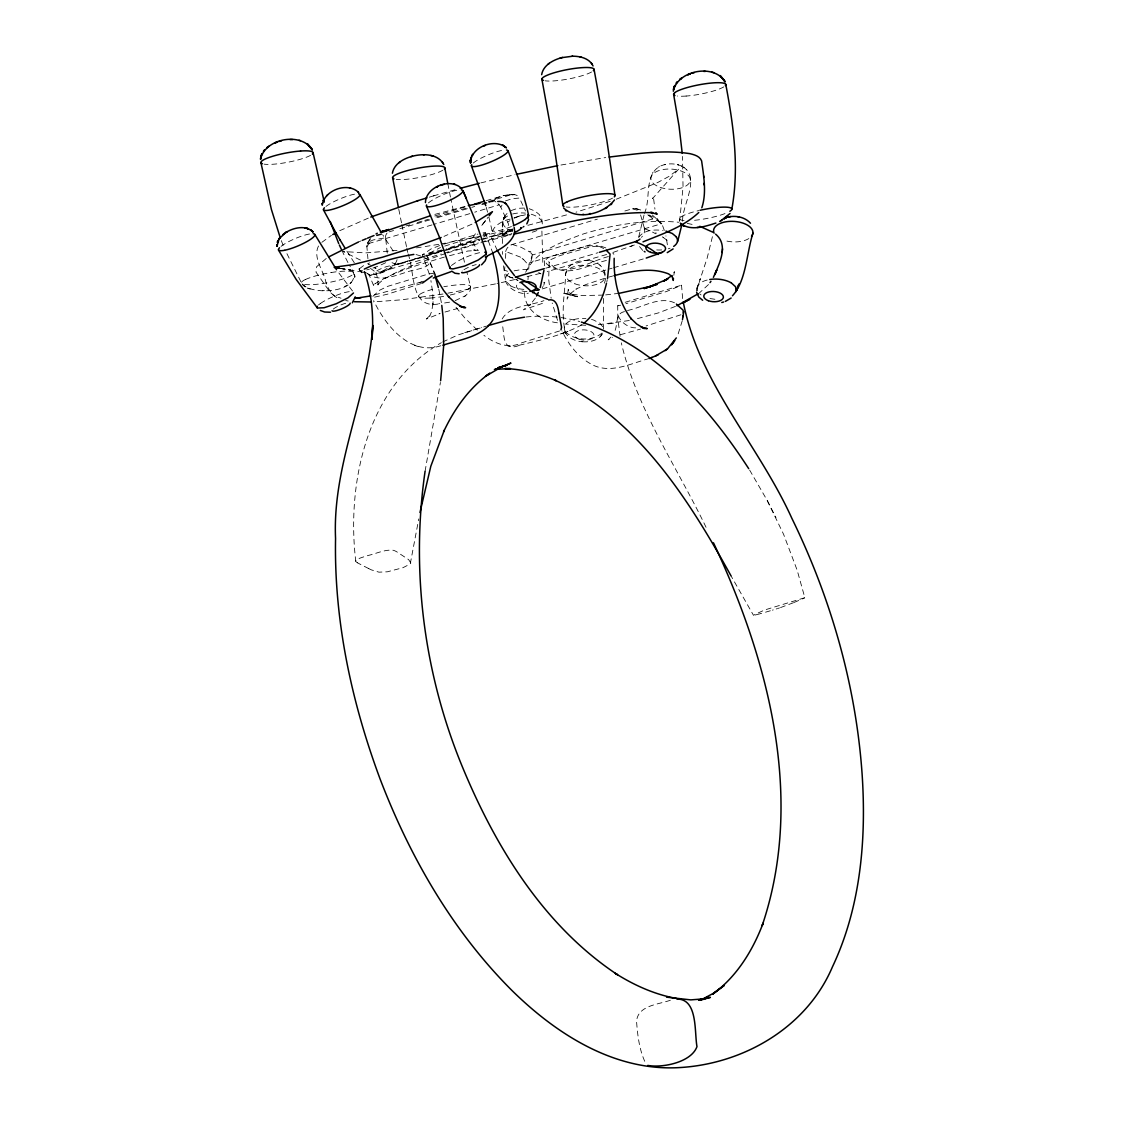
<?xml version="1.0" encoding="UTF-8"?>
<svg xmlns="http://www.w3.org/2000/svg" width="1124" height="1124" viewBox="0 0 1124 1124"><rect width="100%" height="100%" fill="white"/><g stroke="black" fill="none" stroke-linecap="round" stroke-linejoin="round"><path stroke-width="0.75" stroke-dasharray="5 3.75" d="M696.529 290.933L700.322 278.892L696.655 288.882M507.036 213.462C499.098 221.512 503.608 234.509 502.217 244.456M541.894 231.066L542.906 265.362M397.095 259.7C393.639 270.87 378.718 274.509 368.265 275.071M603.419 298.436L603.504 329.037M544.662 260.754L544.283 267.217M605.836 247.912L599.851 245.763L590.016 246.985L560.061 255.555L549.257 260.276L548.667 279.398L551.139 298.225M433.063 301.569L432.881 304.983L432.824 293.519L430.913 280.55M696.95 288.166L696.936 288.643A19.094 9.933 3.3 0 0 696.992 289.43L697.428 290.863M502.835 222.145L502.414 229.254M542.316 223.943L541.81 219.082L539.295 214.558L535.01 211.045L529.235 208.713M529.081 264.224L528.547 271.193M366.789 245.51L367.927 258.773M528.182 276.757L527.985 279.764M505.449 258.38L505.926 251.607L520.061 256.96A84.286 41.251 74.2 0 1 521.044 257.522L522.14 258.211M504.676 269.479L504.873 266.711M432.951 303.719L431.63 311.601L429.593 316.35L430.534 314.804L426.361 319.033L440.074 313.512L438.88 313.905M604.389 283.164C608.815 271.811 599.359 260.445 587.838 260.529L589.116 260.67M673.81 275.338L674.386 271.657L673.164 274.186M425.083 471.307L440.411 382.469M624.494 311.615C614.097 313.596 618.734 326.606 613.535 333.308M483.194 234.396L485.259 232.612L481.957 233.033M368.827 568.632L370.639 569.531A52.702 20.85 -2.7 0 0 371.384 569.882L378.985 572.172L387.344 571.807L402.968 567.704L410.246 563.967L418.746 518.951M416.063 254.572C432.122 258.885 435.691 265.868 414.798 269.83C399.498 273.09 381.148 284.555 366.733 273.062M618.242 315.633C620.799 322.728 629.96 329.192 637.94 327.646M667.389 244.765L665.928 235.857M502.175 318.949C510.099 305.391 530.247 305.854 543.904 300.67M606.763 282.152L607.255 279.764M410.836 562.984L408.644 559.626L397.067 551.996A45.185 17.886 -2.7 0 0 395.999 551.378L394.749 550.774A7.081 2.796 -2.7 0 0 392.599 550.156C384.239 549.608 376.357 553.584 368.377 555.425C364.921 556.506 361.394 557.462 358.078 558.951C357.179 559.443 355.844 559.907 355.746 561.087C346.332 481.873 367.436 385.363 441.325 342.68M644.375 213.504C651.203 198.976 643.785 176.047 659.465 166.535C666.377 163.092 674.948 162.938 681.945 166.268L680.877 165.776M712.419 236.7L707.122 258.197L699.943 279.862M682.282 320.677L677.856 334.896M644.038 215.035L638.741 236.855M682.633 221.231C681.678 205.172 702.331 176.117 681.172 165.902M544.761 282.25L543.721 285.384M532.13 255.429L531.174 258.38M664.312 230.364L661.811 223.648A8.781 5.395 21.1 0 0 657.807 220.908L652.679 218.941L532.242 255.05M429.312 273.989L422.427 254.769L431.166 248.882L440.425 245.271M525.653 272.261C535.783 250.821 561.002 242.405 581.628 234.509C612.833 224.491 646.033 219.278 678.798 222.257M433.766 274.087L432.487 273.272L426.642 274.523L387.415 286.437L379.631 290.217L372.297 296.862M638.657 237.445C643.813 229.718 654.646 229.422 663.034 230.476M582.639 341.766C590.03 342.286 599.022 340.446 602.647 333.238M367.45 242.953L370.4 238.302M318.513 246.001C312.528 257.705 323.6 270.589 325.89 282.026C328.18 289.205 332.437 296.806 340.165 298.998M435.859 275.506L426.446 254.727L440.482 247.505M483.91 234.438L489.418 233.385L483.545 236.995M653.03 172.211L652.356 173.363M366.789 246.858L370.47 241.534M502.035 205.088L500.812 207.097L508.484 224.041L507.402 230.954L501.908 235.9L481.311 242.096M495.951 201.983L494.012 200.648L495.038 199.229M494.012 200.648L486.608 202.882M535.361 298.085L529.797 305.292L530.767 304.211L523.348 309.845L545.8 302.23M475.424 233.764L472.586 237.895C472.122 241.449 476.632 250.231 478.388 250.427L467.865 251.017L445.75 256.665M481.831 225.404L488.153 217.143M542.218 287.603L543.061 286.494M359.568 268.622L365.483 264.168M600.188 336.75L601.972 334.587M602.014 333.013C592.151 341.499 574.575 340.909 565.302 331.721M708.499 284.541L699.451 292.886M369.656 239.735L370.541 238.836M610.964 337.116L608.154 339.827L612.664 337.453M451.384 265.531L456.85 261.723A19.094 3.808 -22.9 0 1 457.988 261.077L458.718 260.684A19.853 3.962 -22.9 0 1 483.25 252.169M318.499 304.969L320.368 303.466M620.083 336.343L617.821 318.359L617.708 305.812L619.717 304.702M682.633 298.548L681.537 285.187L666.602 291.481L625.956 303.691M321.843 242.334L331.425 235.366M495.67 198.653L496.611 198.035A63.731 31.022 70.9 0 1 497.426 197.627L504.381 195.393L513.57 194.438M804.7 597.842L803.393 598.474M508.694 273.455C497.328 282.981 518.782 296.174 528.336 293.153M455.122 300.656L465.715 295.64L470.394 290.329L470.591 286.634L466.867 272.163M368.503 264.154L369.318 262.721M382.806 270.926L391.208 266.163M382.68 271.01L381.809 271.615A14.879 13.01 79 0 1 379.547 272.036L374.376 271.249L370.456 268.355M464.605 296.385L465.715 295.64M581.993 324.71C562.084 335.711 539.014 340.403 517.054 345.785M326.241 258.478L316.518 266.824L316.027 272.149L329.894 292.015L334.488 295.991L341.05 298.211M507.809 222.018L509.931 220.669M502.849 235.436L512.572 229.956A134.501 64.813 75.4 0 0 510.605 230.701L501.782 235.647M479.288 236.911L469.916 241.281L446.256 248.615M658.327 167.195L659.465 166.535M608.449 256.553C589.383 261.316 565.442 278.316 547.093 264.337C539.59 255.907 561.578 255.092 566.44 252.029C577.567 249.767 589.454 242.7 600.806 247.013M442.687 341.963L458.03 334.938L486.495 326.072M505.463 200.929L512.066 198.709L519.414 198.049L525.512 210.961M302.103 283.838C313.807 297.551 369.656 290.863 349.494 265.475M514.075 218.309L517.349 216.834M339.729 230.701L370.751 217.044M559.541 330.962L521.62 342.848C508.736 349.325 494.49 343.551 483.896 335.289M680.947 314.762L646.117 325.946M471.939 224.14L444.008 236.363M511.027 210.61L517.658 208.319L525.245 208.01L523.489 207.898M344.632 286.451L346.529 285.58M511.055 244.835L591.069 221.007M358.345 242.067L360.93 240.943M802.283 598.952L802.662 598.783A48.501 2.613 -18.2 0 0 803.393 598.474M794.12 602.45L801.904 599.12M675.482 306.388L658.383 312.908L635.06 319.286M793.418 602.745L780.014 607.761M479.358 239.033L447.24 249.247M625.183 302.3L681.537 285.187M510.17 219.11C492.003 222.664 481.311 242.039 511.926 233.876M421.388 283.515L387.373 294.221L372.227 297.705M613.114 252.394L636.577 244.231M630.143 246.606L632.391 245.777M606.412 260.487C588.498 264.421 562.745 281.028 548.681 261.625M514.089 217.649L525.456 214.782M627.501 310.491C642.661 307.456 659.366 295.837 674.611 302.848M610.234 201.294L576.022 212.183M616.317 199.201L657.47 182.636L669.328 176.229L678.741 168.993L652.51 198.639L653.339 196.658L654.941 209.162M445.792 253.448L417.819 263.241L398.121 271.432L383.621 279.244L377.636 284.569L378.788 283.051L377.945 285.032L377.847 279.553L374.728 267.231L376.006 268.439L373.604 266.767M447.38 252.928L481.213 242.728M421.612 281.927L372.213 295.584M606.623 254.488L547.219 271.587M419.168 282.7L424.872 280.874M649.321 358.5C631.548 363.15 611.653 373.814 593.36 365.272C579.085 358.261 568.758 345.11 562.028 330.976M779.466 607.943L778.103 608.379M444.753 246.072L453 243.501M777.471 608.576L776.206 608.969M443.629 244.245L478.023 234.073M433.372 195.927L458.592 188.762M514.132 270.842L521.873 269.493L529.559 269.802M429.34 197.164L434.131 195.702M620.35 334.727L640.455 329.107M464.746 332.648L481.704 327.491M772.399 610.149L773.242 609.882M500.784 207.069L499.182 204.807L474.735 212.183M453.042 243.487L477.855 236.152M467.303 208.699L435.873 218.07M471.771 207.35L474.735 206.465M469.818 213.644L433.639 224.435M604.754 278.288L585.857 284.555L575.881 289.205L576.612 288.756L569.334 294.446L567.1 299.195L568.224 289.332L569.475 293.195L568.997 292.605L575.291 296.146M486.313 200.634L503.707 195.534L514.68 194.578L512.291 194.508M770.347 610.768L762.367 613.128M434.777 215.963L466.516 206.549M405.961 225.952L409.712 224.842M417.229 222.608L423.495 220.754M424.746 220.388L428.497 219.278M436.014 217.044L466.067 208.137M488.603 201.449L511.139 194.761M429.86 219.854L396.603 229.647M431.995 224.926L367.056 244.006A7.25 6.477 79.3 0 0 366.803 245.51M452.775 247.73L394.229 265.053L479.526 239.777M480.735 239.426L513.612 229.647M400.762 263.761L442.505 251.383M445.497 250.497L479.779 240.325M482.772 239.44L512.586 230.603M381.809 271.615L441.212 253.982M444.191 253.111L478.346 242.967M594.835 219.897L597.336 219.152M624.874 210.975L633.557 208.488M545.758 268.2L597.94 252.731M444.978 312.036L457.454 308.538L456.218 308.805M542.274 288.896L612.074 268.186M613.563 267.751L643.265 258.942M389.002 231.881L393.555 230.546M441.69 249.964L422.427 254.769M442.659 250.596L426.446 254.712M434.833 214.403L466.769 205.973M444.444 257.045C420.741 264.323 396.126 270.631 374.896 283.838L375.767 283.192L373.561 285.412L368.911 274.453L366.382 272.879M566.538 214.909L527.03 225.545M761.608 613.339L760.498 613.662M608.674 277.15L612.622 276.026M760.091 613.774L753.853 615.362M484.416 241.843L510.451 234.958M620.574 305.208L617.722 305.826M480.875 182.875L514.961 174.67M395.269 264.758L400.439 263.789L399.568 263.887A134.501 65.473 71.1 0 0 391.208 266.149M540.433 273.343L524.416 277.291M512.951 228.973L482.842 235.801M670.368 1000.234C658.425 1004.603 638.334 1005.179 636.535 1020.985C637.547 1035.316 639.331 1050.378 645.696 1063.388M664.172 164.75L665.422 164.441M514.736 279.581L496.991 283.585M495.473 283.908L447.83 293.195M449.558 302.173L441.311 303.522M479.808 236.433L441.648 243.824M440.819 345.728C409.839 356.125 385.363 325.215 373.66 300.67M629.299 320.509L597.94 324.78M560.96 165.031L605.738 157.529M438.739 244.33L422.722 246.943M442.926 294.024L402.055 299.771L373.365 301.92M416.456 247.87L421.163 247.168M619.324 293.28L604.895 294.994M608.435 323.838L615.98 322.841M397.025 250.413L365.595 252.914L344.52 251.607M518.782 345.588C502.077 351.686 504.62 335.781 502.33 324.358M526.102 316.996C544.044 315.071 562.309 316.617 579.675 321.534M488.42 202.053L495.796 201.491M408.096 253.869C415.248 272.823 409.543 310.631 440.369 303.592M438.796 303.705L439.737 303.635M603.419 295.092L582.541 295.57L562.731 293.181L577.497 296.666L568.365 294.474L577.455 296.75L572.833 295.472M509.2 194.621L510.422 194.55M510.984 194.522L512.235 194.452M322.743 290.695L324.415 290.638M368.995 275.183L371.805 275.127M585.745 325.272L565.091 324.049M507.486 345.813L510.451 346.066M714.906 299.265L709.694 298.492M588.906 260.642C579.647 259.265 567.55 263.367 565.681 273.638C565.035 293.294 560.258 314.565 565.864 333.645C569.475 338.647 575.657 341.092 581.628 341.682M581.319 341.654L582.822 341.78M340.066 268.355L351.053 270.167L340.909 268.481M340.488 268.425L361.998 272.05M366.171 272.809L361.155 271.882L365.356 272.668M687.186 223.395L693.958 224.772M345.644 300.53L348.229 301.021M635.945 208.558L643.631 210.876M512.193 244.4L521.227 247.35L529.292 251.678A12.055 5.803 73.5 0 1 529.615 251.902L529.854 252.085M632.391 208.755L638.91 210.708M557.392 322.799C540.784 320.705 523.25 309.311 524.571 290.596M591.505 319.441L592.348 319.666A19.094 9.947 3.2 0 1 593.697 320.073L600.019 323.291L603.209 327.407M678.32 164.877L677.379 164.638L678.587 164.947M394.173 263.747L396.322 264.196A14.457 12.659 78.3 0 0 398.739 264.182M509.622 277.052L513.176 278.288M509.748 277.094L511.645 277.488A14.457 11.788 -68.2 0 0 512.783 277.572M593.079 261.541L593.964 261.836L592.812 261.442M414.349 345.293L418.311 346.599M648.984 214.923L656.261 218.815A5.732 2.318 64.3 0 1 656.627 219.082M515.607 279.314L518.066 280.48L516.183 279.539M600.82 247.027L603.728 248.629M360.467 260.122L342.497 251.144L343.986 251.888M367.576 263.69L370.527 265.166M368.7 568.575L358.584 563.419A51.549 20.387 -2.7 0 1 357.924 563.054L357.601 562.871M538.663 272.514L541.023 273.933M655.671 232.78L656.472 233.216M510.746 286.058L505.617 280.86L503.454 265.587M652.299 214.993L661.811 223.648L529.544 262.749A7.25 5.789 -70.5 0 0 529.053 264.224M648.787 215.597L650.023 216.454M683.252 166.956L684.193 167.574M662.359 236.841L663.076 237.333M663.146 237.389L667.277 240.41M701.039 294.924L699.76 293.912M361.914 272.837L356.758 266.472M642.717 250.427L639.022 245.917M477.321 330.133L464.563 317.685L454.208 305.096M656.627 219.11L657.428 219.84M492.256 230.827L492.186 230.757A19.122 3.611 -22.6 0 1 492.017 230.462M599.893 265.025L600.188 265.292M650.922 217.213L652.679 218.941M657.456 219.868L662.949 225.812M530.795 252.914L532.369 254.628M612.735 252.998L613.887 254.291M656.88 218.323L658.144 219.587M523.236 259.152L528.898 265.559M686.75 169.696L686.483 169.387M303.171 285.159L302.525 284.428L303.002 284.962M352.486 290.961L337.537 271.207M393.147 250.975L382.68 234.747M354.313 262.777L346.375 250.315M749.638 470.071L767.256 500.545L783.597 534.336L797.141 570.135L804.84 597.715L764.699 609.981A51.606 2.782 -18.2 0 0 764.194 610.206L755.918 613.971A52.645 2.838 -18.2 0 0 755.483 614.182L753.487 615.306L731.036 575.881M300.839 281.702L284.836 249.458M347.948 262.552L342.75 252.338M497.314 250.399L489.418 233.385M767.256 500.545L775.981 517.714M564.641 331.285L565.864 333.645M706.055 527.297C676.746 466.432 636.901 409.431 621.319 342.848M485.259 232.612L492.649 252.619M281.337 240.648L283.599 246.535M557.56 320.368L552.193 303.016M430.295 262.693L435.072 275.773M679.598 221.4L683.041 187.16L682.493 156.461M354.636 275.113L354.819 276.335L354.327 274.144M640.582 214.979L644.347 228.06M486.242 207.35L488.069 213.911M488.912 217.227L492.017 230.462M464.451 262.229L450.836 199.032M406.818 248.067L407.773 252.422M406.495 246.606L401.83 224.463M398.781 209.331L401.493 222.777M447.802 183.549L450.499 197.318M604.684 272.12L604.782 272.64M438.782 289.163L441.591 303.789M387.246 253.139L385.63 237.74L373.013 240.002A84.286 40.787 74.3 0 0 372.199 240.367L371.327 240.817A10.706 5.1 81.5 0 0 370.414 241.337M502.414 251.523L502.583 254.333M694.548 220.29A26.597 4.707 -10.8 0 0 702.247 219.292A26.92 4.763 -10.8 0 0 708.893 218.07A26.484 4.693 -10.8 0 0 728.029 212.267M680.737 217.143A26.597 4.707 -10.8 0 1 698.791 210.567M684.109 220.571A26.498 4.693 -10.8 0 1 680.722 217.171M686.286 96.046A26.484 4.693 -10.8 0 1 677.252 96.018M723.828 86.843A26.597 4.707 -10.8 0 1 722.015 87.827A26.484 4.693 -10.8 0 1 702.879 93.629A26.92 4.763 -10.8 0 1 696.248 94.852A26.597 4.707 -10.8 0 1 686.104 96.06M469.059 288.461A26.597 4.707 -10.8 0 0 470.478 286.269A26.484 4.693 -10.8 0 0 449.263 285.847A26.597 4.707 -10.8 0 0 443.825 286.746M443.643 296.357A26.597 4.707 -10.8 0 1 435.733 297.551A26.92 4.763 -10.8 0 1 429.832 298.071M419.772 294.362A26.597 4.707 -10.8 0 1 435.044 288.671M450.176 295.022A26.484 4.693 -10.8 0 0 466.053 290.104A26.92 4.763 -10.8 0 0 469.059 288.461M429.916 298.057A26.484 4.693 -10.8 0 1 419.969 294.348M442.828 170.188A26.92 4.763 -10.8 0 1 440.327 171.508A26.484 4.693 -10.8 0 1 420.573 177.241A26.597 4.707 -10.8 0 1 410.007 178.941A26.92 4.763 -10.8 0 1 404.092 179.475A26.484 4.693 -10.8 0 1 396.252 179.376M305.25 279.567A26.639 4.721 -10.8 0 0 301.682 282.068A26.92 4.763 -10.8 0 0 301.654 282.349M331.144 272.528A26.639 4.721 -10.8 0 1 341.218 271.32A26.498 4.693 -10.8 0 1 352.655 274.678A26.639 4.721 -10.8 0 1 324.19 283.318A26.498 4.693 -10.8 0 1 302.145 283.571M305.405 279.567A26.498 4.693 -10.8 0 1 324.555 273.764A26.92 4.763 -10.8 0 1 331.13 272.556M310.575 155.323A26.639 4.721 -10.8 0 1 283.501 163.008A26.498 4.693 -10.8 0 1 264.14 164.146M612.524 198.133A26.639 4.721 -10.8 0 1 584.115 206.029A26.498 4.693 -10.8 0 1 566.074 206.957M591.575 71.978A26.639 4.721 -10.8 0 1 563.166 79.874A26.498 4.693 -10.8 0 1 545.126 80.802M357.713 562.829A11.409 4.51 -2.7 0 1 355.549 561.115M670.03 248.207A19.853 10.144 2.8 0 1 668.33 248.769M661.699 249.921A19.853 10.144 2.8 0 1 656.121 249.893M748.823 238.569A19.712 10.256 3.3 0 1 723.505 240.143M697.119 288.18A19.853 10.327 3.3 0 1 707.853 279.862M565.498 331.692A19.853 10.341 3.2 0 1 585.941 318.612M531.202 214.234A19.726 10.102 2.7 0 1 542.189 224.955M536.893 230.504A19.726 10.102 2.7 0 1 529.783 232.696M512.811 231.46A19.726 10.102 2.7 0 1 508.638 215.429M512.586 213.996A19.726 10.102 2.7 0 1 525.414 213.124M544.044 282.391A19.853 10.158 2.7 0 1 543.693 283.009M523.882 289.36A19.853 10.158 2.7 0 1 510.886 285.988M526.917 291.622A9.835 5.03 2.7 0 1 517.728 288.699A9.835 5.03 2.7 0 1 518.361 283.36M644.572 227.961A8.95 7.236 -66.9 0 1 641.453 237.361M644.431 228.762A146.71 72.372 74.6 0 1 655.713 233.792M505.674 251.579A7.587 6.154 -67.2 0 1 511.083 245.158M633.585 208.825A7.587 6.238 -65.6 0 1 639.387 210.708M532.102 256.651A8.795 1.546 -67.2 0 1 530.626 262.089M522.112 258.394A10.706 5.648 81 0 1 523.18 259.377M529.938 251.34A17.352 9.61 81.8 0 1 530.949 252.071M647.761 214.839A63.731 29.856 71.2 0 1 648.787 215.471M650.009 216.075A16.748 7.728 70.6 0 1 650.922 216.806M509.762 276.757A8.95 7.39 -66.4 0 1 504.325 269.549M504.817 270.308A146.724 68.845 71.2 0 1 507.57 271.32M512.404 194.831A7.587 6.533 76.5 0 1 519.569 197.922M517.307 216.707A146.71 70.798 74.8 0 1 525.358 214.923M385.349 237.698A7.587 6.632 76.9 0 1 388.454 231.839M498.016 203.711A8.781 0.983 46.4 0 1 499.154 204.765M367.45 244.105A8.795 6.632 -58.7 0 1 369.951 240.143M495.122 199.384A16.748 8.191 70.1 0 1 495.712 198.751M394.201 263.423A8.95 7.713 77.6 0 1 392.023 262.651M325.974 206.451A19.726 3.709 -22.7 0 1 356.575 193.89M385.63 262.707A19.853 3.723 -22.7 0 1 366.677 269.886M362.462 270.603A19.853 3.723 -22.7 0 1 359.75 268.552M281.056 246.367A19.712 3.92 -23 0 1 310.463 233.848M320.509 303.438A19.853 3.948 -23 0 1 351.306 291.552M333.266 309.072A9.835 1.953 -23 0 1 346.993 302.946M428.399 202.938A19.712 3.934 -22.9 0 1 459.463 189.872M462.076 271.165A9.835 1.967 -22.9 0 1 462.273 270.996M463.959 269.732A9.835 1.967 -22.9 0 1 469.27 266.964M472.15 265.812A9.835 1.967 -22.9 0 1 476.211 264.618M473.19 163.106A19.726 3.723 -22.6 0 1 504.381 150.04M511.434 226.528A19.853 3.751 -22.6 0 1 492.424 230.785M511.476 233.848A9.835 1.855 -22.6 0 1 502.976 235.113A9.835 1.855 -22.6 0 1 512.67 229.38M679.514 219.967L679.5 220.711L679.542 219.236L679.514 219.967M354.777 276.054L354.748 277.277L354.777 276.054M690.417 179.081L690.347 180.205L690.417 179.081M373.983 284.625L373.871 284.695M503.51 218.857L503.285 219.517L503.805 218.042L503.51 218.857M503.861 217.972L503.538 218.73L504.156 217.283L503.861 217.972M485.399 220.74L482.477 224.533L485.343 220.81M351.419 282.461L350.084 283.487L351.419 282.461M511.603 230.35L510.619 230.743L512.572 229.956L511.603 230.35M564.922 332.465L559.949 334.053L567.943 331.524L564.922 332.465M397.362 264.252L395.297 264.66L397.446 264.309M475.073 249.992L473.794 250.09L475.073 249.992M310.294 289.079L307.555 288.095L311.587 289.472L310.294 289.079M305.152 286.789L303.705 285.679L305.152 286.789M660.139 187.329A19.726 10.088 2.8 0 0 690.262 180.205A19.726 10.088 2.8 0 0 661.305 169.907A19.726 10.088 2.8 0 0 660.139 187.329M574.828 283.782A19.712 10.271 3.2 0 0 605.007 276.701A19.712 10.271 3.2 0 0 576.148 266.037A19.712 10.271 3.2 0 0 574.828 283.782M579.029 339.139A9.835 5.128 3.2 0 0 594.006 335.528A9.835 5.128 3.2 0 0 579.52 330.287A9.835 5.128 3.2 0 0 579.029 339.139M378.69 273.385A9.835 1.855 -22.7 0 0 391.756 266.219A9.835 1.855 -22.7 0 0 377.566 270.392A9.835 1.855 -22.7 0 0 378.69 273.385"/><path stroke-width="1.5" d="M322.251 205.27C324.021 190.054 348.061 181.456 358.767 192.668L357.938 191.684M614.182 258.295C613.521 279.525 618.341 301.878 631.379 319.033L630.648 318.19L636.704 324.007L642.942 327.843L641.284 327.126L647.227 328.587L643.687 328.461M676.395 304.098L683.111 310.196L683.266 313.132M606.243 250.287L610.093 254.108L607.508 278.569M355.212 296.834L352.36 302.806M673.417 278.246L673.262 280.424L672.068 276.504L668.597 273.905C651.049 267.076 631.533 271.081 613.957 275.675M260.613 158.863C265.306 138.631 300.01 131.944 311.924 149.042M673.318 91.241C677.336 70.306 714.316 63.183 725.149 81.982L720.105 75.547M440.622 380.755L443.685 345.574L443.207 318.148L441.774 305.377M713.389 277.361C718.924 264.505 729.307 245.439 715.609 234.157M722.086 252.521L722.268 251.116M722.381 250.287L722.549 248.882M543.96 270.364L540.251 287.533M322.279 204.175L322.433 203.107L322.293 204.034M425.083 471.307C410.625 571.371 424.113 674.85 462.919 768.142C496.12 848.002 544.213 926.176 617.596 974.789L615.278 973.328C633.992 985.158 654.561 994.487 676.437 998.435M682.493 319.539L683.799 311.643M731.808 209.247C739.466 167.785 733.522 125.396 725.781 84.441M392.402 173.222C394.032 163.654 403.938 158.498 412.466 156.222M541.656 74.662C543.215 65.361 552.727 60.218 561.002 57.844M673.417 89.864L673.81 87.981L673.529 89.33M683.013 316.715L683.209 315.647M419.969 512.488L430.829 466.193L444.317 430.197L443.587 431.799C454.222 409.108 469.2 387.864 489.811 373.224L486.552 375.542M752.982 233.174C746.758 251.762 746.392 280.888 732.455 295.781M505.814 147.3C494.026 137.971 470.366 147.314 470.563 163.022L470.436 160.507L470.563 163.022M606.482 283.318C602.942 298.253 596.113 313.118 584.101 323.094M486.706 256.693L485.217 260.754L481.578 264.814M681.566 225.868L677.617 241.674M514.328 233.862C509.65 246.03 495.937 251.13 485.371 257.031M528.645 219.616L526.805 223.929M736.094 291.636L735.588 286.803L730.993 282.574M470.773 158.554L471.279 157.107L470.942 158.077M353.498 292.971L348.033 297.818L336.188 303.761L324.077 307.751L317.404 308.032L296.118 279.356L278.429 249.978M739.03 283.979L736.276 291.032L738.651 284.948M538.312 292.493L536.569 295.991M323.6 199.805L323.164 200.718L323.656 199.679M614.477 199.96C604.066 213.967 576.935 220.866 563.546 207.926M701.812 207.814C706.771 193.033 703.722 176.004 701.615 160.887C699.831 156.222 694.463 154.775 690.066 153.693C663.216 149.408 635.861 154.002 609.124 157.051M450.148 266.978L450.303 268.58L453.07 268.931L464.704 266.037L478.164 260.065L486.046 254.319M317.347 306.262L317.066 307.709M676.325 337.917L667.459 348.918L655.489 355.985M730.038 213.462L721.032 220.683M560.96 329.922L561.564 327.267L558.937 313.259M710.017 282.616L710.944 281.351M489.179 215.822L492.452 211.663L475.199 222.524M364.288 269.114C379.617 261.611 396.955 257.087 413.843 254.417M432.22 275.928L422.483 283.051M698.791 212.478C683.266 227.09 662.345 233.933 643.012 241.857M610.88 204.708L611.807 203.823M672.068 275.52L663.497 281.253L667.937 278.864L650.051 286.592L656.557 284.232L644.08 288.489L651.33 286.227L619.324 293.28M326.592 195.815L327.534 194.93M285.974 232.387L279.188 238.667L277.08 245.749M673.121 248.91L667.249 252.633M640.006 239.089L639.345 239.623A14.457 11.732 -66.9 0 1 637.168 240.859M731.162 298.029L725.345 301.415M282.967 234.551L284.414 233.427M398.767 162.84L399.975 161.926M548.034 64.293L549.243 63.366M662.359 252.366L646.23 258.056M665.155 350.632L667.459 348.918M525.245 219.475L528.716 215.892L526.791 207.125L519.934 182.51L508.034 150.728M698.299 293.715L676.971 305.756M485.47 376.315L501.978 366.705L495.867 369.262L510.718 363.15L495.867 369.262M286.381 232.148C294.151 227.526 305.784 224.955 313.006 231.881L310.449 229.816L313.006 231.881M376.02 233.947L377.299 233.244M329.093 256.722L358.345 242.067M332.746 234.593L335.373 233.047M607.002 207.533L605.077 208.614M719.641 221.4L721.749 220.304M521.915 227.652L520.974 228.06M637.111 240.943L635.397 241.618L636.591 242.096M425.434 202.573C425.813 186.809 450.864 177.227 461.697 188.663M362.223 240.395L366.143 238.738M367.45 238.19L373.997 235.52M651.962 357.418L649.321 358.5L658.116 354.903M485.301 145.417L483.475 146.148M370.751 217.044L418.156 200.578M441.156 237.473L415.782 246.76L382.427 257.227L352.767 264.646L335.064 267.133M715.89 223.058C705.001 226.542 690.136 231.502 680.371 223.212L681.242 224.238L680.779 223.704M381.837 232.443L430.506 215.71M451.005 271.685L433.274 278.05M700.14 1000.051L708.162 997.086L700.842 1000.051L713.052 993.49L724.263 985.397L712.757 994.108C736.74 976.686 752.785 950.497 763.126 923.141L762.198 925.544C805.093 798.602 768.577 660.027 713.459 542.78M724.573 218.042C733.171 214.853 744.158 216.173 750.495 223.226M440.355 185.446L444.401 184.28M498.157 367.801L507.289 365.061L498.325 367.787L504.564 365.693M380.319 232.05L389.002 229.479L380.994 231.839M644.08 288.489L657.343 284.358M417.313 200.831L426.951 197.894M635.299 241.702L599.429 252.282M482.168 204.217L486.608 202.882M474.792 204.076L484.655 201.126M515.368 277.207L544.269 268.65M488.097 325.595L508.16 319.947L524.585 317.165M376.807 235.436L381.387 234.101M498.072 367.787L501.149 366.902M381.331 231.741L382.708 231.375M702.809 999.503L710.396 997.367L698.65 999.924M561.733 57.661L572.636 56.214M460.152 188.34L479.26 183.296M279.103 141.455L281.59 140.767M691.878 73.299L694.379 72.61M560.117 58.097L562.618 57.408M410.864 156.643C421.753 153.496 437.601 153.089 443.797 164.511M442.828 345.223C460.475 339.406 483.671 336.933 493.548 318.78C502.99 298 498.522 273.764 492.649 252.619M532.509 292.633L534.406 292.142M721.777 302.497L723.603 302.019M513.794 234.157C559.415 224.182 605.653 211.579 652.707 212.647L650.627 212.408L657.203 214.178L655.798 212.815L656.093 213.518M516.534 174.318L557.827 165.635M727.256 217.185L730.769 216.553M468.329 205.622L480.004 203.318M383.748 231.137L386.206 230.715M370.878 295.879L355.001 298.408M698.538 999.995L704.776 998.786L690.796 999.882L666.56 997.157M590.395 213.518L589.454 213.672M356.715 298.197L361.085 297.649M494.405 369.374L510.437 368.588L504.985 368.546C522.646 369.192 539.956 373.772 556.169 380.685L554.483 379.926C637.35 417.931 688.464 498.944 731.036 575.881M697.091 227.441L699.578 227.203M537.019 290.217L534.504 290.132M676.943 999.067C698.004 998.843 694.295 1032.085 696.978 1046.627C691.302 1062.405 662.542 1068.109 647.775 1065.426M330.526 312.219L324.639 312.022L320.326 310.435M548.61 299.968C556.591 298.281 558.094 307.526 558.937 313.231M583.721 214.361L582.752 214.403M370.934 301.991L354.425 301.738M572.004 56.214C579.829 56.045 589.412 58.195 593.051 65.965M292.577 139.559L290.006 139.587M423.369 154.761L424.338 154.761M703.764 71.416L705.366 71.402M459.154 273.75L454.995 273.258L451.707 271.165M464.451 307.428L463.116 307.428L465.631 307.667L459.927 306.149L461.697 306.908L454.237 302.075L448.42 296.511L449.249 297.481L443.629 290.456L436.14 278.035M497.735 201.491C510.268 200.044 511.223 215.85 513.57 224.378M350.505 187.891L349.255 187.708M335.345 267.582L338.493 268.102M339.223 268.2L334.151 267.357L338.9 268.158M739.423 217.016L737.766 216.707M453.66 183.957L454.939 184.252M527.69 214.853L528.716 215.625M711.801 72.119L714.091 72.709M580.04 56.917L581.431 57.282M430.773 155.477L433.063 156.067M665.984 231.08L672.278 233.483L676.423 236.911M299.012 140.275L300.417 140.626M547.641 299.279L540.222 296.511L532.2 291.79M515.93 277.052L517.279 277.488M581.333 322.068C654.365 345.391 708.176 406.171 748.696 468.638M699.802 226.317L713.08 232.289M646.117 246.367L651.456 249.64M526.706 281.787L539.295 289.781A14.879 12.181 -68.7 0 1 537.075 290.217M702.655 300.248L698.791 297.059L696.585 292.142M644.207 251.383L645.064 251.917M652.201 250.132L658.116 254.53M506.474 203.95L504.69 202.713M565.442 210.399L566.173 210.975M529.952 290.147L521.03 282.475M720.793 76.109L724.797 81.153M505.898 147.427L502.583 145.024L506.39 147.961M514.539 275.661L504.732 262.833L497.314 250.399M592.067 64.152L591.379 63.169M442.8 162.699L442.111 161.73M336.554 269.76L314.832 234.48M381.12 232.261L359.947 194.536M340.108 240.016L344.815 247.814M323.417 209.823L335.879 232.752M335.697 232.471L340.277 240.297M312.036 149.309L307.316 143.703L312.388 150.138M339.378 245.032L341.373 249.416M462.962 190.757L475.845 221.653L486.481 252.942M426.446 206.043L439.273 236.785L449.895 268.074M462.891 190.588L466.39 198.442M471.406 165.804L485.793 205.706M338.717 243.557L330.217 221.512M280.255 237.712L271.39 209.415L260.909 162.657M364.387 271.587C371.763 293.322 373.899 316.589 371.96 339.392L372.803 325.426C367.52 397.657 332.24 464.914 335.556 538.494C333.969 620.715 351.615 702.458 380.193 779.269C410.105 857.331 452.902 931.684 512.432 990.961C555.663 1033.321 611.849 1069.612 674.639 1067.8C740.435 1065.735 806.147 1028.91 832.462 966.823C860.773 906.97 866.492 839.01 862.08 773.691C855.828 684.98 830.819 598.052 791.83 518.262C758.545 444.767 698.847 382.947 683.252 301.977M324.288 202.123L313.048 152.597M435.072 275.773L438.318 287.491M514.174 227.413L514.637 231.333M398.444 207.603L392.627 177.733M444.781 167.785L447.802 183.549M541.894 79.186L554.666 149.787L562.843 205.355M594.034 69.238L606.721 139.502L615.011 195.52M673.627 94.388L679.065 126.183L682.24 153.398M703.68 175.948L703.736 177.423M703.947 183.367L704.017 184.828M729.841 211.284A26.597 4.707 -10.8 0 0 731.598 209.781A26.92 4.763 -10.8 0 0 731.626 208.544A26.498 4.693 -10.8 0 0 709.188 208.53A26.639 4.721 -10.8 0 0 699.999 210.3M725.359 85.621A26.597 4.707 -10.8 0 0 725.584 85.34A26.92 4.763 -10.8 0 0 725.612 84.103M674.639 92.716A26.597 4.707 -10.8 0 1 703.118 84.089A26.498 4.693 -10.8 0 1 725.528 84.131M674.948 95.54A26.498 4.693 -10.8 0 1 674.709 92.73M444.359 168.965A26.597 4.707 -10.8 0 0 444.739 167.673A26.498 4.693 -10.8 0 0 423.453 167.251A26.597 4.707 -10.8 0 0 394.046 175.78A26.498 4.693 -10.8 0 0 393.948 178.885M300.487 151.037A26.498 4.693 -10.8 0 1 312.332 154.072M262.482 163.739A26.498 4.693 -10.8 0 1 261.161 162.966A26.92 4.763 -10.8 0 1 261.119 161.758A26.597 4.707 -10.8 0 1 264.674 159.257A26.498 4.693 -10.8 0 1 283.88 153.454A26.92 4.763 -10.8 0 1 290.456 152.246A26.597 4.707 -10.8 0 1 300.586 151.023M614.28 196.883A26.498 4.693 -10.8 0 0 603.546 193.778A26.92 4.763 -10.8 0 0 597.631 194.326A26.597 4.707 -10.8 0 0 587.079 195.998A26.498 4.693 -10.8 0 0 567.381 201.744M564.037 206.409A26.498 4.693 -10.8 0 1 562.984 205.566M562.913 205.58A26.597 4.707 -10.8 0 1 564.318 203.388A26.92 4.763 -10.8 0 1 567.325 201.744M593.317 70.714A26.498 4.693 -10.8 0 0 582.597 67.623A26.92 4.763 -10.8 0 0 576.668 68.157A26.597 4.707 -10.8 0 0 566.131 69.829A26.498 4.693 -10.8 0 0 546.433 75.575A26.92 4.763 -10.8 0 0 543.384 77.219A26.597 4.707 -10.8 0 0 541.951 79.411A26.498 4.693 -10.8 0 0 543.468 80.394M676.241 236.939A19.853 10.144 2.8 0 1 673.669 246.395M714.091 233.174A19.712 10.256 3.3 0 1 734.759 221.456A19.712 10.256 3.3 0 1 751.52 236.223M709.75 279.497A19.853 10.327 3.3 0 1 730.839 282.644M519.906 282.546A9.835 5.03 2.7 0 1 534.771 284.274A9.835 5.03 2.7 0 1 529.854 291.397M636.62 242.363A134.501 66.822 75.2 0 1 646.131 246.774M517.335 277.783A134.501 63.113 71.4 0 1 526.749 282.208M523.854 226.472A14.457 12.645 76.6 0 1 523.278 226.879M527.971 216.328A8.95 7.84 76.3 0 1 528.111 218.604M358.598 193.876A19.726 3.709 -22.7 0 1 342.258 205.959A19.726 3.709 -22.7 0 1 324.471 207.771M313.203 233.722A19.712 3.92 -23 0 1 297.523 246.114A19.712 3.92 -23 0 1 279.539 247.744M350.182 303.185A9.835 1.953 -23 0 1 341.541 308.889A9.835 1.953 -23 0 1 332.044 310.744M461.29 189.886A19.712 3.934 -22.9 0 1 446.959 201.618A19.712 3.934 -22.9 0 1 426.628 204.919M484.725 252.212A19.853 3.962 -22.9 0 1 485.863 254.389M479.555 264.758A9.835 1.967 -22.9 0 1 471.757 270.167A9.835 1.967 -22.9 0 1 461.599 272.584M506.474 150.012A19.726 3.723 -22.6 0 1 491.567 161.533A19.726 3.723 -22.6 0 1 471.743 164.638M525.091 219.503A19.853 3.751 -22.6 0 1 513.275 225.755M520.918 227.624A9.835 1.855 -22.6 0 1 514.188 232.724M260.656 158.02L260.557 159.397L261.049 156.138L260.656 158.02M470.563 159.524L470.422 161.013L470.563 159.524M277.445 242.334L277.754 241.379L277.445 242.334M261.274 155.393L260.894 156.686L262.033 153.595L261.274 155.393M674.049 87.236L673.655 88.529L674.807 85.438L674.049 87.236M278.148 240.452L277.586 241.857L278.148 240.452M715.876 272.092L714.794 274.72L716.761 269.985L715.876 272.092M278.921 239.089L279.511 238.204L278.921 239.089M472.768 154.41L472.192 155.281L472.768 154.41M674.625 340.67L671.674 344.647L674.625 340.67M264.407 150.166L263.508 151.248L264.407 150.166M677.196 82.01L676.283 83.092L677.196 82.01M727.621 216.173L726.596 217.058L727.621 216.173M727.102 216.665L725.486 217.93L727.102 216.665M268.214 146.724L267.006 147.637L268.819 146.275L268.214 146.724M681.004 78.568L679.795 79.481L681.608 78.118L681.004 78.568M726.034 217.522L724.306 218.758L726.034 217.522M286.985 231.769L285.384 232.766L286.985 231.769M689.714 299.279L682.661 303.058L689.714 299.279M437.7 186.542L436.491 187.146L437.7 186.542M690.305 73.805L687.944 74.704L690.305 73.805M277.516 141.961L275.155 142.86L277.516 141.961M306.669 228.256L304.969 227.891L308.299 228.762L306.669 228.256M684.502 226.177L683.013 225.502L684.502 226.177M277.136 246.212L277.052 244.751L277.136 246.212M650.599 252.296A9.835 5.03 2.8 0 0 665.563 248.685A9.835 5.03 2.8 0 0 651.049 243.599A9.835 5.03 2.8 0 0 650.599 252.296M708.331 300.712A9.835 5.114 3.3 0 0 723.392 297.214A9.835 5.114 3.3 0 0 709.019 291.889A9.835 5.114 3.3 0 0 708.331 300.712"/></g></svg>
